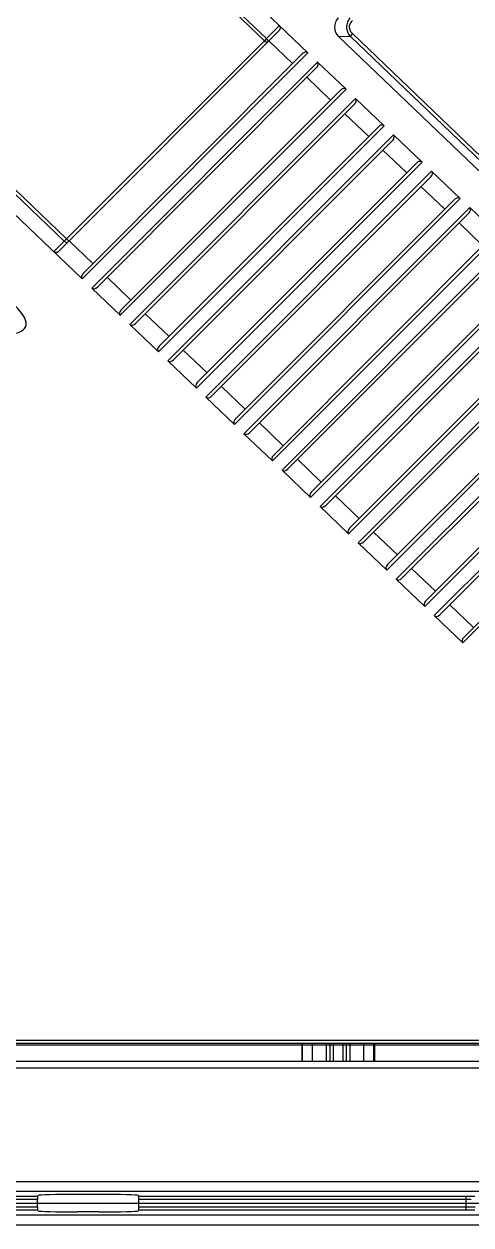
# Model space of a CAD drawing. Header units: millimetres. Extents: x 7531 to 19147, y 2539 to 6525.
# Drawn here: x 17225.7 to 17293.6, y 5097.2 to 5279.5 of the extents above; entities that cross this region are included whole.
import ezdxf

# ---------------------------------------------------------------- set-up
doc = ezdxf.new("R2010")
doc.units = ezdxf.units.MM

# ---------------------------------------------------------------- blocks, each defined once
blk = doc.blocks.new('DASFASFASEFWE')
at = {"color": 7, "linetype": 'Continuous'}
for p, q in [((278.77, 3394.16), (136.81, 3529.77)), ((134.57, 3527.43), (272.14, 3396.02)), ((134.88, 3527.76), (272.45, 3396.34)), ((242.07, 3365.95), (138.72, 3464.68)), ((136.81, 3462.67), (244.45, 3359.84)), ((241.71, 3365.59), (138.37, 3464.31)), ((240.78, 3363.96), (274.46, 3397.63)), ((274.42, 3398.31), (272.45, 3396.34)), ((285.55, 3397.09), (285.16, 3396.69)), ((407.68, 3280.42), (285.55, 3397.09)), ((272.14, 3396.02), (242.07, 3365.95)), ((272.45, 3396.34), (272.14, 3396.02)), ((272.49, 3395.67), (272.14, 3396.02)), ((272.81, 3395.98), (276.42, 3392.53)), ((283.4, 3396.65), (285.16, 3396.69)), ((283.4, 3396.65), (407.34, 3278.25)), ((407.39, 3279.94), (285.16, 3396.69)), ((244.45, 3359.84), (278.77, 3394.16)), ((244.58, 3360.69), (277.91, 3394.01)), ((280.21, 3392.78), (245.89, 3358.46)), ((280.08, 3391.94), (246.75, 3358.61)), ((284.55, 3388.64), (280.21, 3392.78)), ((278.59, 3390.46), (282.21, 3387)), ((250.23, 3354.32), (284.55, 3388.64)), ((250.37, 3355.16), (283.7, 3388.49)), ((286, 3387.25), (251.68, 3352.94)), ((285.87, 3386.41), (252.54, 3353.09)), ((290.34, 3383.11), (286, 3387.25)), ((284.38, 3384.93), (288, 3381.47)), ((256.02, 3348.79), (290.34, 3383.11)), ((256.15, 3349.63), (289.48, 3382.96)), ((291.79, 3381.73), (257.47, 3347.41)), ((291.65, 3380.89), (258.32, 3347.56)), ((296.12, 3377.58), (291.79, 3381.73)), ((290.17, 3379.4), (293.78, 3375.95)), ((261.81, 3343.26), (296.12, 3377.58)), ((261.94, 3344.1), (295.27, 3377.43)), ((297.57, 3376.2), (263.25, 3341.88)), ((297.44, 3375.36), (264.11, 3342.03)), ((301.91, 3372.05), (297.57, 3376.2)), ((295.95, 3373.87), (299.57, 3370.42)), ((267.59, 3337.74), (301.91, 3372.05)), ((267.73, 3338.58), (301.05, 3371.9)), ((303.36, 3370.67), (269.04, 3336.35)), ((303.22, 3369.83), (269.9, 3336.5)), ((307.7, 3366.53), (303.36, 3370.67)), ((301.74, 3368.35), (305.36, 3364.89)), ((273.38, 3332.21), (307.7, 3366.53)), ((273.51, 3333.05), (306.84, 3366.38)), ((241.71, 3365.59), (240.11, 3363.99)), ((242.07, 3365.95), (241.71, 3365.59)), ((242.07, 3365.95), (242.43, 3365.6)), ((246.07, 3362.17), (242.45, 3365.63)), ((309.14, 3365.14), (274.83, 3330.83)), ((309.01, 3364.3), (275.68, 3330.98)), ((279.17, 3326.68), (313.48, 3361)), ((279.3, 3327.52), (312.63, 3360.85)), ((251.85, 3356.64), (248.24, 3360.1)), ((314.93, 3359.62), (280.61, 3325.3)), ((314.8, 3358.78), (281.47, 3325.45)), ((245.89, 3358.46), (250.23, 3354.32)), ((284.95, 3321.15), (319.27, 3355.47)), ((285.09, 3321.99), (318.41, 3355.32)), ((257.64, 3351.12), (254.02, 3354.57)), ((320.72, 3354.09), (286.4, 3319.77)), ((251.68, 3352.94), (256.02, 3348.79)), ((320.58, 3353.25), (287.26, 3319.92)), ((290.74, 3315.63), (325.06, 3349.94)), ((290.87, 3316.47), (324.2, 3349.79)), ((263.43, 3345.59), (259.81, 3349.04)), ((326.5, 3348.56), (292.18, 3314.24)), ((257.47, 3347.41), (261.81, 3343.26)), ((326.37, 3347.72), (293.04, 3314.39)), ((296.52, 3310.1), (330.84, 3344.42)), ((296.66, 3310.94), (329.99, 3344.27)), ((269.21, 3340.06), (265.6, 3343.52)), ((332.29, 3343.03), (297.97, 3308.72)), ((263.25, 3341.88), (267.59, 3337.74)), ((332.16, 3342.19), (298.83, 3308.87)), ((302.31, 3304.57), (336.63, 3338.89)), ((302.44, 3305.41), (335.77, 3338.74)), ((275, 3334.53), (271.38, 3337.99)), ((269.04, 3336.35), (273.38, 3332.21)), ((280.78, 3329.01), (277.17, 3332.46)), ((274.83, 3330.83), (279.17, 3326.68)), ((286.57, 3323.48), (282.95, 3326.93)), ((280.61, 3325.3), (284.95, 3321.15)), ((292.36, 3317.95), (288.74, 3321.41)), ((286.4, 3319.77), (290.74, 3315.63)), ((298.14, 3312.42), (294.53, 3315.88)), ((292.18, 3314.24), (296.52, 3310.1)), ((303.93, 3306.9), (300.31, 3310.35)), ((297.97, 3308.72), (302.31, 3304.57)), ((-98.74, 3244.26), (365.45, 3244.26)), ((367.23, 3243.76), (-100.52, 3243.76)), ((211.76, 3243.57), (314.94, 3243.57))]:
    blk.add_line(p, q, dxfattribs=at)
blk.add_arc((284.8, 3398.08), 2, 135.8517, 225.4586, dxfattribs=at)
for centre, major_axis, ratio, start_param, end_param in [((274.1, 3397.98), (-0.383, 0.321), 0.919837, -3.222361, -1.641338), ((278.27, 3393.67), (0.507, 0.483), 0.713711, 0.033298, 1.604095), ((279.72, 3392.29), (0.507, 0.483), 0.713711, -1.537498, 0.033298), ((284.06, 3388.14), (0.507, 0.483), 0.713711, 0.033298, 1.604095), ((285.5, 3386.76), (0.507, 0.483), 0.713711, -1.537498, 0.033298), ((289.84, 3382.61), (0.507, 0.483), 0.713711, 0.033298, 1.604095), ((291.29, 3381.23), (0.507, 0.483), 0.713711, -1.537498, 0.033298), ((295.63, 3377.09), (0.507, 0.483), 0.713711, 0.033298, 1.604095), ((297.08, 3375.7), (0.507, 0.483), 0.713711, -1.537498, 0.033298), ((301.42, 3371.56), (0.507, 0.483), 0.713711, 0.033298, 1.604095), ((302.86, 3370.18), (0.507, 0.483), 0.713711, -1.537498, 0.033298), ((244.94, 3360.34), (0.507, 0.483), 0.713711, 1.604095, 3.174891), ((246.39, 3358.96), (0.507, 0.483), 0.713711, -3.108294, -1.537498), ((214.55, 3361.14), (21.3, -8.54), 0.217892, -0.497867, 0.497867), ((250.73, 3354.81), (0.507, 0.483), 0.713711, 1.604095, 3.174891), ((252.18, 3353.43), (0.507, 0.483), 0.713711, -3.108294, -1.537498), ((256.52, 3349.29), (0.507, 0.483), 0.713711, 1.604095, 3.174891), ((257.96, 3347.9), (0.507, 0.483), 0.713711, -3.108294, -1.537498), ((262.3, 3343.76), (0.507, 0.483), 0.713711, 1.604095, 3.174891), ((263.75, 3342.38), (0.507, 0.483), 0.713711, -3.108294, -1.537498), ((268.09, 3338.23), (0.507, 0.483), 0.713711, 1.604095, 3.174891), ((269.53, 3336.85), (0.507, 0.483), 0.713711, -3.108294, -1.537498), ((273.87, 3332.7), (0.507, 0.483), 0.713711, 1.604095, 3.174891), ((275.32, 3331.32), (0.507, 0.483), 0.713711, -3.108294, -1.537498), ((279.66, 3327.18), (0.507, 0.483), 0.713711, 1.604095, 3.174891), ((281.11, 3325.79), (0.507, 0.483), 0.713711, -3.108294, -1.537498), ((285.45, 3321.65), (0.507, 0.483), 0.713711, 1.604095, 3.174891), ((286.89, 3320.27), (0.507, 0.483), 0.713711, -3.108294, -1.537498), ((291.23, 3316.12), (0.507, 0.483), 0.713711, 1.604095, 3.174891), ((292.68, 3314.74), (0.507, 0.483), 0.713711, -3.108294, -1.537498), ((297.02, 3310.59), (0.507, 0.483), 0.713711, 1.604095, 3.174891), ((298.47, 3309.21), (0.507, 0.483), 0.713711, -3.108294, -1.537498), ((302.81, 3305.07), (0.507, 0.483), 0.713711, 1.604095, 3.174891)]:
    blk.add_ellipse(centre, major_axis=major_axis, ratio=ratio, start_param=start_param, end_param=end_param, dxfattribs=at)
for points, knots in [([(285.13, 3399.47), (284.98, 3399.27), (284.78, 3398.94), (284.65, 3398.45), (284.61, 3398.08), (284.66, 3397.7), (284.8, 3397.22), (285.01, 3396.89), (285.16, 3396.69)], [0, 0, 0, 0, 0.249436, 0.374676, 0.499994, 0.625313, 0.750552, 1, 1, 1, 1]), ([(285.52, 3399.08), (285.39, 3398.94), (285.21, 3398.72), (285.07, 3398.36), (285.02, 3397.99), (285.16, 3397.52), (285.41, 3397.22), (285.55, 3397.09)], [0, 0, 0, 0, 0.249712, 0.375526, 0.500831, 0.750253, 1, 1, 1, 1]), ([(272.45, 3396.34), (272.49, 3396.3), (272.55, 3396.22), (272.62, 3396.12), (272.66, 3396.05), (272.68, 3395.98), (272.69, 3395.9), (272.67, 3395.85), (272.65, 3395.82)], [0, 0, 0, 0, 0.317089, 0.473933, 0.617377, 0.741148, 0.84513, 1, 1, 1, 1]), ([(241.71, 3365.59), (241.76, 3365.54), (241.85, 3365.47), (241.98, 3365.4), (242.08, 3365.38), (242.15, 3365.37), (242.2, 3365.39), (242.23, 3365.41), (242.24, 3365.42)], [0, 0, 0, 0, 0.315989, 0.598066, 0.718515, 0.823927, 0.916249, 1, 1, 1, 1]), ([(240.78, 3363.96), (240.74, 3363.92), (240.64, 3363.85), (240.49, 3363.83), (240.37, 3363.84), (240.28, 3363.87), (240.19, 3363.92), (240.14, 3363.96), (240.11, 3363.99)], [0, 0, 0, 0, 0.226104, 0.466046, 0.593172, 0.725419, 0.862163, 1, 1, 1, 1])]:
    blk.add_open_spline(points, degree=3, knots=knots, dxfattribs=at)
blk = doc.blocks.new('32332232')
at = {"color": 7, "linetype": 'Continuous'}
for p, q in [((3526.86, 1992.7), (4126.86, 1992.7)), ((3931.17, 1991.65), (3850.23, 1991.65)), ((3931.15, 1992.09), (3850.26, 1992.09)), ((3931.15, 1992.09), (3931.14, 1992.7)), ((3931.17, 1991.65), (3931.25, 1991.52)), ((3940.46, 1991.37), (3937.25, 1991.37)), ((3946.54, 1991.65), (3946.46, 1991.52)), ((3996.34, 1991.65), (3946.54, 1991.65)), ((3946.56, 1992.09), (3946.57, 1992.7)), ((3996.34, 1992.09), (3946.56, 1992.09)), ((3996.34, 1991.65), (3996.34, 1992.7)), ((3997.68, 1992.09), (3996.34, 1992.09)), ((4081.4, 1990.88), (3829.16, 1990.88)), ((4113.36, 1989.38), (3829.16, 1989.38)), ((3971.36, 1676.7), (3971.36, 1679.35)), ((3971.46, 1676.7), (3971.46, 1679.35)), ((3972.96, 1676.7), (3972.96, 1679.35)), ((3975.04, 1679.35), (3975.04, 1676.7)), ((3975.59, 1679.35), (3975.59, 1676.7)), ((3976.09, 1679.35), (3976.09, 1676.7)), ((3977.62, 1676.7), (3977.62, 1679.35)), ((3978.12, 1676.7), (3978.12, 1679.35)), ((3978.68, 1676.7), (3978.68, 1679.35)), ((3980.75, 1676.7), (3980.75, 1679.35)), ((3982.25, 1679.35), (3982.25, 1676.7)), ((3982.36, 1679.35), (3982.36, 1676.7)), ((4060.31, 1676.7), (3593.4, 1676.7)), ((4060.31, 1675.7), (3593.4, 1675.7)), ((3829.16, 1658.51), (4082.77, 1658.51)), ((3829.16, 1657.01), (4082.8, 1657.01)), ((3850.23, 1656.24), (3931.17, 1656.24)), ((3850.26, 1655.8), (3931.15, 1655.8)), ((3931.14, 1655.2), (3931.15, 1655.8)), ((3931.17, 1656.24), (3931.25, 1656.37)), ((3940.46, 1656.52), (3937.25, 1656.52)), ((3946.54, 1656.24), (3946.46, 1656.37)), ((3946.54, 1656.24), (3996.34, 1656.24)), ((3946.56, 1655.8), (3996.34, 1655.8)), ((3946.57, 1655.2), (3946.56, 1655.8)), ((3996.34, 1655.2), (3996.34, 1656.24)), ((3570.88, 1655.2), (4082.83, 1655.2))]:
    blk.add_line(p, q, dxfattribs=at)
blk.add_arc((3996.35, 1808.4), 152.6, 269.9969, 270.2641, dxfattribs=at)
for centre, major_axis, ratio, start_param, end_param in [((3931.17, 1993.15), (0, 1.5), 0.017455, 2.356194, 3.115413), ((3937.25, 1991.53), (6, 0), 0.026186, -3.124139, -1.570796), ((3940.46, 1991.53), (6, 0), 0.026186, -1.570796, -0.017453), ((3946.54, 1993.15), (0, 1.5), 0.017455, 3.167773, 3.926991), ((3931.17, 1654.74), (0, 1.5), 0.017455, 6.309365, 7.068583), ((3937.25, 1656.37), (6, 0), 0.026186, 1.570796, 3.124139), ((3940.46, 1656.37), (6, 0), 0.026186, 0.017453, 1.570796), ((3946.54, 1654.74), (0, 1.5), 0.017455, 5.497787, 6.257005)]:
    blk.add_ellipse(centre, major_axis=major_axis, ratio=ratio, start_param=start_param, end_param=end_param, dxfattribs=at)
for points, knots in [([(3997.62, 1991.63), (3997.58, 1991.63), (3997.43, 1991.64), (3997, 1991.65), (3996.62, 1991.65), (3996.34, 1991.65)], [0, 0, 0, 0, 0.114769, 0.339939, 1, 1, 1, 1]), ([(3996.34, 1656.24), (3996.62, 1656.24), (3997, 1656.24), (3997.43, 1656.26), (3997.58, 1656.26), (3997.62, 1656.27)], [0, 0, 0, 0, 0.659742, 0.885071, 1, 1, 1, 1])]:
    blk.add_open_spline(points, degree=3, knots=knots, dxfattribs=at)
blk.add_blockref('DASFASFASEFWE', (3693.5, -1564.32))
blk = doc.blocks.new('*U163')
blk.add_blockref('32332232', (-3826.86, -1827.7))
blk = doc.blocks.new('*U164')
at = {"color": 0, "linetype": 'ByBlock', "lineweight": -2, "transparency": 16777216}
for p in [(2400, 1350), (2400, 1012.5)]:
    blk.add_blockref('*U163', p, dxfattribs=at)

msp = doc.modelspace()

# ---------------------------------------------------------------- block references
msp.add_blockref('*U164', (14723.45518, 3922.98317))

doc.saveas('drawing.dxf')
